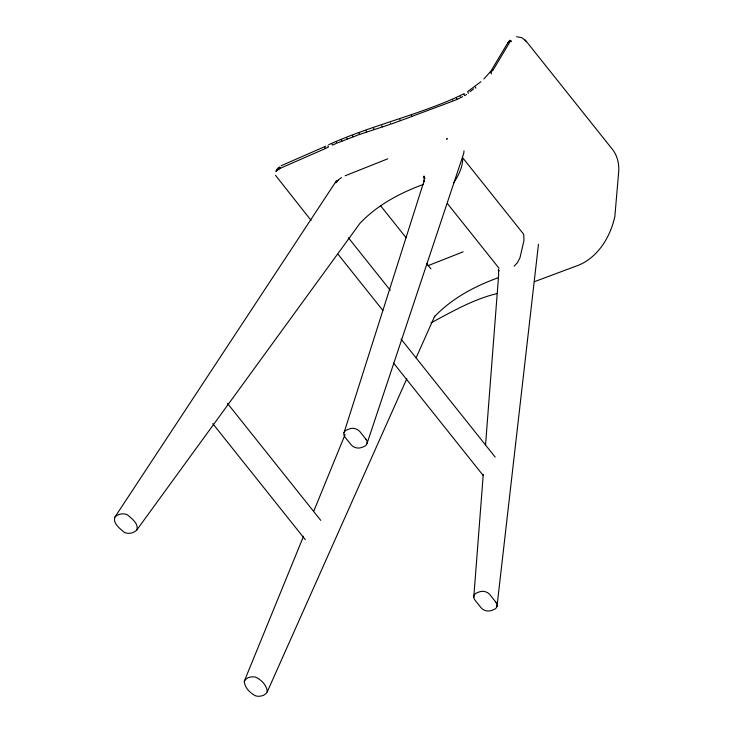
<?xml version="1.0" encoding="UTF-8"?>
<svg xmlns="http://www.w3.org/2000/svg" width="733" height="733" viewBox="0 0 733 733"><rect width="100%" height="100%" fill="white"/><g stroke="black" fill="none" stroke-linecap="round" stroke-linejoin="round"><path stroke-width="1.1" d="M446.424 138.894L446.571 139.38L447.588 138.519M463.98 150.842L463.797 153.142L367.041 443.502M538.471 244.263L496.992 606.466M473.775 597.276L483.267 474.352M485.548 444.757L498.632 275.168L498.486 269.414L498.99 271.247L498.22 270.056M424.15 181.757L424.297 180.245L343.96 432.901M303.535 536.226L244.281 681.232C244.474 687.517 250.429 693.565 256.083 696.02C260.013 696.872 265.364 695.745 267.252 691.87L406.797 378.741M267.252 691.87C267.133 685.575 261.122 679.491 255.46 677.072C251.538 676.257 246.141 677.319 244.281 681.232M335.577 182.279L335.861 181.573M335.613 182.068L335.851 181.601M276.46 171.302C276.423 169.799 279.392 165.466 280.501 168.214L279.163 168.984L278.393 167.756L279.475 168.764M313.916 510.828L345.051 434.623M416.097 357.869L434.706 316.125L434.403 316.775C451.812 298.441 474.434 286.383 497.945 277.825M335.76 181.784L114.98 516.976C112.387 523.151 120.065 528.722 124.308 532.369C128.321 534.33 133.488 533.23 136.64 530.197L359.921 223.354C377.321 205.029 399.952 192.962 423.454 184.404M136.64 530.197C139.325 524.022 131.601 518.405 127.35 514.786C123.327 512.853 118.132 513.915 114.98 516.976M338.105 180.382L335.87 181.573M276.57 170.349C272.878 174.344 283.195 164.751 276.543 170.386M507.538 43.284L509.747 40.214M490.148 72.356L508.235 42.111M492.869 70.414L510.791 40.452M335.732 182.618L336.41 181.582L337.4 181.738M453.727 182.737C458.556 175.508 463.054 166.464 462.679 157.751L523.701 234.285L523.976 240.433L519.972 257.741L517.452 262.643L514.181 266.143M490.707 71.422L483.844 79.008M490.689 72.631L492.658 70.194M480.93 81.702L467.736 91.561M335.769 182.031L336.328 182.49L335.888 182.847M336.584 181.179L341.505 177.56M473.72 88.876L469.981 91.689M278.797 168.773L277.505 169.497M466.5 94.484L464.585 95.629L464.007 94.52M278.476 167.912L279.713 167.032L280.327 168.288L325.452 148.524L328.494 146.966L327.889 145.812M277.459 169.424L278.742 168.709M464.264 93.632L453.974 98.479C413.082 116.355 369.24 126.314 328.622 144.731M462.67 96.655L460.755 97.681L460.177 96.573M431.059 322.822C452.353 311.516 473.399 299.266 497.102 293.548M454.185 100.595L459.82 98.13M336.035 143.512L332.489 145.079L331.912 143.97M281.142 165.74L325.69 146.233M387.665 158.841L345.142 175.792M463.137 251.831L427.889 265.731M389.892 124.463L359.628 134.405L336.923 143.127L336.346 142.01M534.348 281.71L578.832 265.099C598.357 256.852 610.433 236.622 614.84 216.592L618.716 171.44C619.22 163.908 617.433 155.982 612.843 149.88L526.578 41.699L522.098 37.795L516.545 36.705M390.368 122.97L390.964 124.124L400.493 120.661L453.251 100.98L452.673 99.871M278.65 169.497L277.34 168.81L278.421 169.772M525.048 39.949L525.671 40.663M526.001 41.039L526.578 41.699M447.396 203.508L499.081 268.324M425.076 178.33L423.729 176.644L424.508 177.826L424.004 175.993L424.169 181.491M380.656 205.836L406.146 237.794M426.67 263.541L430.922 268.874M348.358 237.721L390.222 290.231M311.094 220.422L275.489 175.306M338.096 254.287L382.864 310.435M401.07 339.086L495.151 457.071M393.594 363.11L483.157 475.433M227.477 403.388L320.752 520.366M212.772 423.628L305.267 539.625M490.881 72.704L491.486 73.85M475.323 87.053L475.919 88.198M510.791 40.581L511.368 41.689M467.828 92.184L468.424 93.338M457.007 99.459L456.402 98.304M411.928 116.364L411.332 115.209M400.493 120.661L399.897 119.506M382.388 126.809L381.792 125.655M374.224 129.448L373.628 128.293M366.647 131.977L366.051 130.822M359.628 134.405L359.033 133.25M353.159 136.732L352.564 135.578M347.24 138.958L346.645 137.804M341.835 141.084L341.239 139.93M325.452 148.524L324.856 147.37M365.959 439.25L359.885 431.636A7.431 5.378 15.9 0 0 351.474 428.402A20.084 14.541 15.9 0 0 345.637 430.573A7.44 5.388 15.9 0 0 345.032 437.152L351.107 444.766A7.44 5.388 15.9 0 0 359.527 447.991A20.084 14.541 15.9 0 0 365.364 445.829A7.431 5.378 15.9 0 0 365.959 439.25M495.911 602.214L489.836 594.6A7.431 5.378 15.9 0 0 481.425 591.375A20.084 14.541 15.9 0 0 475.589 593.538A7.44 5.388 15.9 0 0 474.984 600.125L481.059 607.739A7.44 5.388 15.9 0 0 489.479 610.965A20.084 14.541 15.9 0 0 495.316 608.793A7.431 5.378 15.9 0 0 495.911 602.214"/></g></svg>
